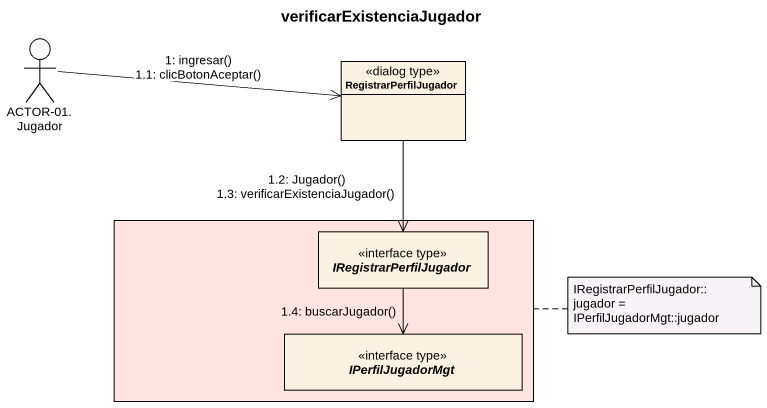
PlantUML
@startuml
title verificarExistenciaJugador
allowmixing
hide circle
hide empty members
actor "ACTOR-01. Jugador" as ACTOR_01_Jugador
class RegistrarPerfilJugador <<dialog type>>
rectangle " " as rectangle1 #FFE4E1 {
  interface IRegistrarPerfilJugador <<interface type>>
  interface IPerfilJugadorMgt <<interface type>>
}
ACTOR_01_Jugador -right-> RegistrarPerfilJugador : 1: ingresar()\n1.1: clicBotonAceptar()
RegistrarPerfilJugador --> IRegistrarPerfilJugador : 1.2: Jugador()\n1.3: verificarExistenciaJugador()
IRegistrarPerfilJugador --> IPerfilJugadorMgt : 1.4: buscarJugador()
note right of rectangle1 : IRegistrarPerfilJugador::jugador = IPerfilJugadorMgt::jugador
@enduml
